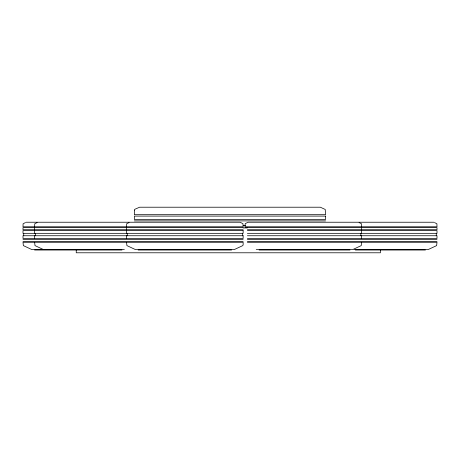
<?xml version="1.0" encoding="UTF-8"?>
<svg xmlns="http://www.w3.org/2000/svg" width="460" height="460" viewBox="0 0 460 460"><rect width="100%" height="100%" fill="white"/><g stroke="black" fill="none" stroke-linecap="round" stroke-linejoin="round"><path stroke-width="0.69" d="M25.518 222.548L23.098 223.778L23 226.791L243.139 226.791L242.926 223.6L239.953 222.232L26.185 222.232M37.157 222.548L34.736 223.778L34.638 226.791M129.07 222.548L126.649 223.778L126.552 226.791M134.366 220.898L325.571 220.898M433.815 222.232L248.193 222.232L245.214 223.6L245.007 226.791L437 226.791L436.902 223.778L434.481 222.548M243.179 225.411L245.49 225.411M243.139 227.654L23 227.654L23 229.718L243.139 229.718M245.007 227.654L437 227.654L437 229.718L247.382 229.718M243.098 227.941L247.365 227.941M247.382 230.575L437 230.575L437 233.329L247.382 233.329M247.382 235.738L437 235.738L437 238.493L247.382 238.493M23 239.355L243.139 239.355M247.382 239.355L437 239.355M23 241.419L243.139 241.419M247.382 241.419L437 241.419M247.382 242.282L437 242.282L436.638 245.605L428.053 249.613L354.045 249.613M124.344 249.613L31.947 249.613L23.362 245.605L23 242.282L243.139 242.282L243.139 244.858L242.776 245.605L234.192 249.613L135.499 249.613L126.914 245.605L126.552 242.282M256.231 249.613L352.647 249.613L361.232 245.605L361.594 242.282M34.569 250.021L121.98 250.021M138.121 250.021L231.575 250.021M259.083 250.021L350.025 250.021M355.356 250.021L425.431 250.021M359.076 222.548L361.497 223.778L361.594 226.791M43.585 249.613L35 245.605L34.638 242.282M436.275 233.329L436.275 235.738M380.42 249.952L380.42 252.787L76.239 252.787L76.239 249.952M361.594 227.654L361.594 229.718M361.594 230.575L361.594 233.329M361.594 235.738L361.594 238.493M360.87 233.329L360.87 235.738M242.414 233.329L242.414 235.738M127.276 233.329L127.276 235.738M126.552 227.654L126.552 229.718M126.552 230.575L126.552 233.329M126.552 235.738L126.552 238.493M35.362 233.329L35.362 235.738M34.638 227.654L34.638 229.718M34.638 230.575L34.638 233.329M34.638 235.738L34.638 238.493M23.724 233.329L23.724 235.738M134.406 210.088L134.366 214.688L325.571 214.688L325.22 209.455L320.338 207.213L139.593 207.213L134.958 209.231L134.406 210.088M325.571 216.102L134.366 216.102L134.366 219.489L325.571 219.489L325.571 216.102M243.139 230.575L23 230.575L23 233.329L243.139 233.329L243.139 230.575M243.139 235.738L23 235.738L23 238.493L243.139 238.493L243.139 235.738"/></g></svg>
